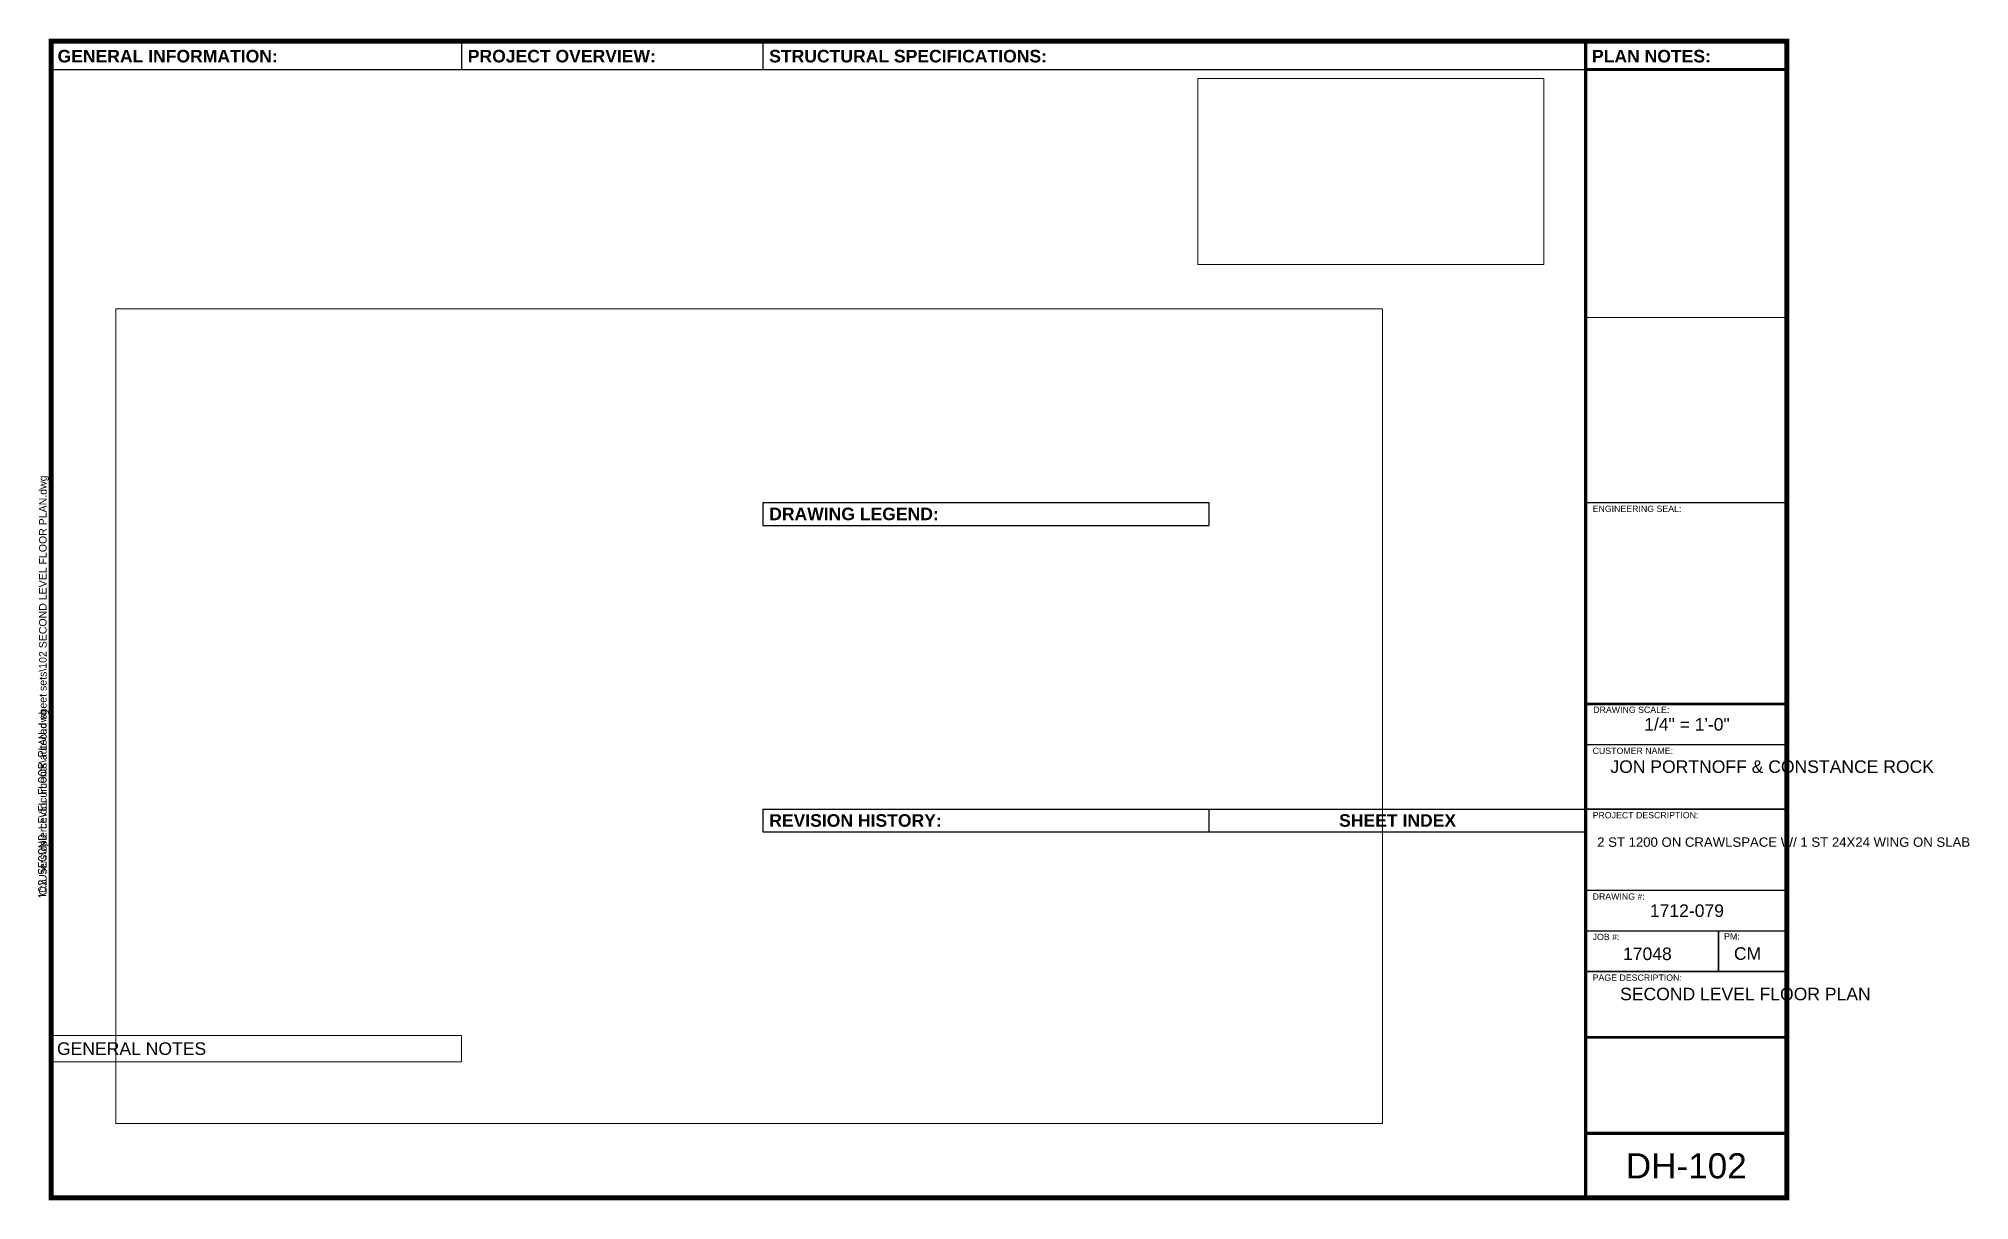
# Paper-space layout 'DH-102 SECOND LEVEL FLOOR PLAN' of a CAD drawing. Header units: inches. Extents: x -0.2 to 38.2, y 0 to 23.1.
import ezdxf
from ezdxf.enums import TextEntityAlignment as Align

# ---------------------------------------------------------------- set-up
doc = ezdxf.new("R2010")
doc.units = ezdxf.units.IN
doc.header["$LTSCALE"] = 0.25
doc.header["$MEASUREMENT"] = 0
doc.layers.add('Title Block', color=7, linetype='Continuous')
doc.layers.add('VIEWPORT', color=14, linetype='Continuous', plot=False)
doc.styles.add('Roman', font='romans')
doc.styles.add('style1', font='arial.ttf')
doc.styles.add('style2', font='arialbd.ttf')
picture_1 = doc.add_image_def('image1.jpg', size_in_pixel=(1114, 539))

# ---------------------------------------------------------------- blocks, each defined once
blk = doc.blocks.new('*T11')
at = {"color": 0, "linetype": 'ByBlock', "lineweight": -2, "transparency": 16777216}
for p, q in [((0, 0), (16.39, 0)), ((0, 0), (0, -0.453)), ((8.877, 0), (8.877, -0.453)), ((16.39, 0), (16.39, -0.453)), ((0, -0.453), (16.39, -0.453))]:
    blk.add_line(p, q, dxfattribs=at)
at = {"color": 0, "transparency": 16777216, "char_height": 0.25, "style": 'style2'}
for s, insert, width, attachment_point in [('REVISION HISTORY:', (0.125, -0.227), 8.62669, 4), ('SHEET INDEX', (12.633, -0.227), 7.39302, 5)]:
    blk.add_mtext(s, dxfattribs=dict(at, insert=insert, width=width, attachment_point=attachment_point))
blk = doc.blocks.new('*T12')
at = {"layer": 'Defpoints', "color": 8, "linetype": 'ByBlock', "lineweight": 0, "transparency": 16777216}
for p, q in [((0, 0), (8.176, 0)), ((0, 0), (0, -0.521)), ((8.176, 0), (8.176, -0.521)), ((0, -0.521), (8.176, -0.521))]:
    blk.add_line(p, q, dxfattribs=at)
at = {"color": 0, "transparency": 16777216, "insert": (0.125, -0.26), "char_height": 0.25, "width": 7.92557, "attachment_point": 4, "style": 'style1'}
blk.add_mtext('GENERAL NOTES', dxfattribs=at)
blk = doc.blocks.new('*T13')
at = {"color": 0, "linetype": 'ByBlock', "lineweight": -2, "transparency": 16777216}
for p, q in [((0, 0), (30.542, 0)), ((0, 0), (0, -0.528)), ((8.165, 0), (8.165, -0.528)), ((14.165, 0), (14.165, -0.528)), ((30.542, 0), (30.542, -0.528)), ((0, -0.528), (30.542, -0.528))]:
    blk.add_line(p, q, dxfattribs=at)
at = {"color": 0, "transparency": 16777216, "char_height": 0.25, "attachment_point": 4, "style": 'style2'}
for s, insert, width in [('GENERAL INFORMATION:', (0.125, -0.264), 7.91507), ('PROJECT OVERVIEW:', (8.29, -0.264), 5.75), ('STRUCTURAL SPECIFICATIONS:', (14.29, -0.264), 16.12678)]:
    blk.add_mtext(s, dxfattribs=dict(at, insert=insert, width=width))
blk = doc.blocks.new('*T14')
at = {"color": 0, "linetype": 'ByBlock', "lineweight": -2, "transparency": 16777216}
for p, q in [((0, 0), (4.005, 0)), ((0, 0), (0, -0.528)), ((4.005, 0), (4.005, -0.528)), ((0, -0.528), (4.005, -0.528))]:
    blk.add_line(p, q, dxfattribs=at)
at = {"color": 0, "transparency": 16777216, "insert": (0.125, -0.264), "char_height": 0.25, "width": 3.75549, "attachment_point": 4, "style": 'style2'}
blk.add_mtext('PLAN NOTES:', dxfattribs=at)
blk = doc.blocks.new('*T15')
at = {"color": 0, "linetype": 'ByBlock', "lineweight": -2, "transparency": 16777216}
for p, q in [((0, 0), (8.877, 0)), ((0, 0), (0, -0.453)), ((8.877, 0), (8.877, -0.453)), ((0, -0.453), (8.877, -0.453))]:
    blk.add_line(p, q, dxfattribs=at)
at = {"color": 0, "transparency": 16777216, "insert": (0.125, -0.227), "char_height": 0.25, "width": 8.62669, "attachment_point": 4, "style": 'style2'}
blk.add_mtext('DRAWING LEGEND:', dxfattribs=at)
blk = doc.blocks.new('*U10')
at = {"const_width": 0.1}
blk.add_lwpolyline([(-0.055, -0.05), (34.492, -0.05), (34.492, 22.982), (-0.055, 22.982)], close=True, dxfattribs=at)
blk.add_lwpolyline([(-0.055, 22.982), (30.487, 22.982), (30.487, -0.05), (-0.055, -0.05)], close=True)
blk.add_lwpolyline([(-0.055, 22.982), (30.487, 22.982), (30.487, -0.05), (-0.055, -0.05)], close=True)
for points, const_width in [([(30.487, 22.982), (30.487, -0.05)], 0.0625), ([(30.487, 9.701), (30.487, 22.982)], 0.0469), ([(30.463, 22.418), (34.492, 22.418)], 0.0625), ([(30.487, 13.793), (34.492, 13.793)], 0.0312), ([(34.505, 9.782), (30.5, 9.782)], 0.0501), ([(34.505, 8.974), (30.5, 8.974)], 0.0312), ([(30.5, 7.69), (34.505, 7.69)], 0.0312), ([(34.505, 6.073), (30.5, 6.073)], 0.0312), ([(30.5, 5.264), (34.505, 5.264)], 0.0312), ([(33.13, 5.264), (33.13, 4.456)], 0.0312), ([(30.5, 4.456), (34.505, 4.456)], 0.0312), ([(30.5, 3.145), (34.505, 3.145)], 0.0501), ([(30.487, 1.227), (34.492, 1.227)], 0.0501)]:
    blk.add_lwpolyline(points, dxfattribs=dict(const_width=const_width))
for name, p in [('*T13', (-0.055, 22.945)), ('*T14', (30.487, 22.945)), ('*T15', (14.11, 13.793)), ('*T11', (14.11, 7.69)), ('*T12', (-0.066, 3.18))]:
    blk.add_blockref(name, p)
at = {"style": 'style1'}
for s, p in [('ENGINEERING SEAL:', (30.625, 13.608)), ('DRAWING SCALE:', (30.638, 9.606)), ('CUSTOMER NAME:', (30.625, 8.788)), ('PROJECT DESCRIPTION:', (30.625, 7.508)), ('DRAWING #:', (30.625, 5.888)), ('JOB #:', (30.625, 5.083)), ('PM:', (33.242, 5.094)), ('PAGE DESCRIPTION:', (30.625, 4.273))]:
    blk.add_text(s, height=0.125, dxfattribs=at).set_placement(p)
for tag, p in [('SCALE', (32.502, 9.378)), ('DRAWINGNUMBER', (32.502, 5.668)), ('JOBNUMBER', (31.715, 4.81)), ('PM', (33.709, 4.815))]:
    blk.add_attdef(tag, text='', height=0.25, dxfattribs=at).set_placement(p, align=Align.MIDDLE_CENTER)
for tag, p, height in [('CUSTOMERNAME_001', (30.463, 8.201), 0.25), ('PROJDESC_001', (30.026, 6.782), 0.188), ('PAGEDESC_001', (30.744, 3.881), 0.25), ('PAGEDESC_002', (32.047, 3.465), 0.25)]:
    blk.add_attdef(tag, p, '', height=height, dxfattribs=at)
at = {"layer": 'VIEWPORT', "color": 0, "style": 'style1', "flags": 8}
blk.add_attdef('FNAME', (-0.148, 5.972), '', height=0.15, rotation=90, dxfattribs=at)
image = blk.add_image(picture_1, insert=(30.5, 1.25), size_in_units=(3.959, 1.915), dxfattribs=dict(fade=32))
image.dxf.flags = 15

psp = doc.layouts.new('DH-102 SECOND LEVEL FLOOR PLAN')

# ---------------------------------------------------------------- block references
ref = psp.add_blockref('*U10', (0.057, 0.1))
ref.add_attrib('SCALE', '1/4" = 1\'-0"', dxfattribs={"height": 0.25, "style": 'style1'}).set_placement((32.559, 9.478), align=Align.MIDDLE_CENTER)
ref.add_attrib('CUSTOMERNAME_001', 'JON PORTNOFF & CONSTANCE ROCK', (31.035, 8.511), dxfattribs={"height": 0.25, "style": 'style1'})
ref.add_attrib('PROJDESC_001', '2 ST 1200 ON CRAWLSPACE W/ 1 ST 24X24 WING ON SLAB', (30.772, 7.04), dxfattribs={"height": 0.1875, "style": 'style1'})
ref.add_attrib('DRAWINGNUMBER', '1712-079', dxfattribs={"height": 0.25, "style": 'style1'}).set_placement((32.559, 5.768), align=Align.MIDDLE_CENTER)
ref.add_attrib('JOBNUMBER', '17048', dxfattribs={"height": 0.25, "style": 'style1'}).set_placement((31.772, 4.91), align=Align.MIDDLE_CENTER)
ref.add_attrib('FNAME', 'C:\\Users\\cpierce\\documents\\autocad sheet sets\\102 SECOND LEVEL FLOOR PLAN.dwg', (-0.091, 6.072), dxfattribs={"layer": 'VIEWPORT', "color": 0, "height": 0.15021, "rotation": 90, "style": 'style1'})
ref.add_attrib('PM', 'CM', dxfattribs={"height": 0.25, "style": 'style1'}).set_placement((33.766, 4.915), align=Align.MIDDLE_CENTER)
ref.add_attrib('PAGEDESC_001', 'SECOND LEVEL FLOOR PLAN', (31.229, 3.984), dxfattribs={"height": 0.25, "style": 'style1'})
ref.add_attrib('SH#', 'DH-102', dxfattribs={"height": 0.5, "style": 'style1'}).set_placement((32.546, 0.689), align=Align.MIDDLE_CENTER)

# ---------------------------------------------------------------- texts
at = {"layer": 'Title Block', "color": 0, "insert": (-0.05, 6), "char_height": 0.15, "width": 5.93, "attachment_point": 7, "rotation": 90, "style": 'Roman'}
psp.add_mtext('102 SECOND LEVEL FLOOR PLAN.dwg', dxfattribs=at)

# ---------------------------------------------------------------- viewports
at = {"layer": '0'}
vp = psp.add_viewport(center=(32.534, 20.047), size=(4, 4.9418), view_center_point=(1706.515, 444.326), view_height=4.9418, status=4, dxfattribs=at)
vp.frozen_layers = ['0', 'Title Block', 'VIEWPORT']
at = {"layer": 'VIEWPORT', "view_target_point": (1237.424, 591.618)}
vp = psp.add_viewport(center=(26.268, 20.486), size=(6.889, 3.70428), view_center_point=(754.241, 328.268), view_height=177.80564, status=3, dxfattribs=at)
vp.frozen_layers = ['0', 'Defpoints', 'Title Block', 'VIEWPORT']
vp = psp.add_viewport(center=(13.893, 9.641), size=(25.208, 16.21675), view_center_point=(-1346.645, -571.328), view_height=778.40414, dxfattribs=at)
vp.frozen_layers = ['0', 'Defpoints', 'Title Block', 'VIEWPORT']

doc.saveas('drawing.dxf')
